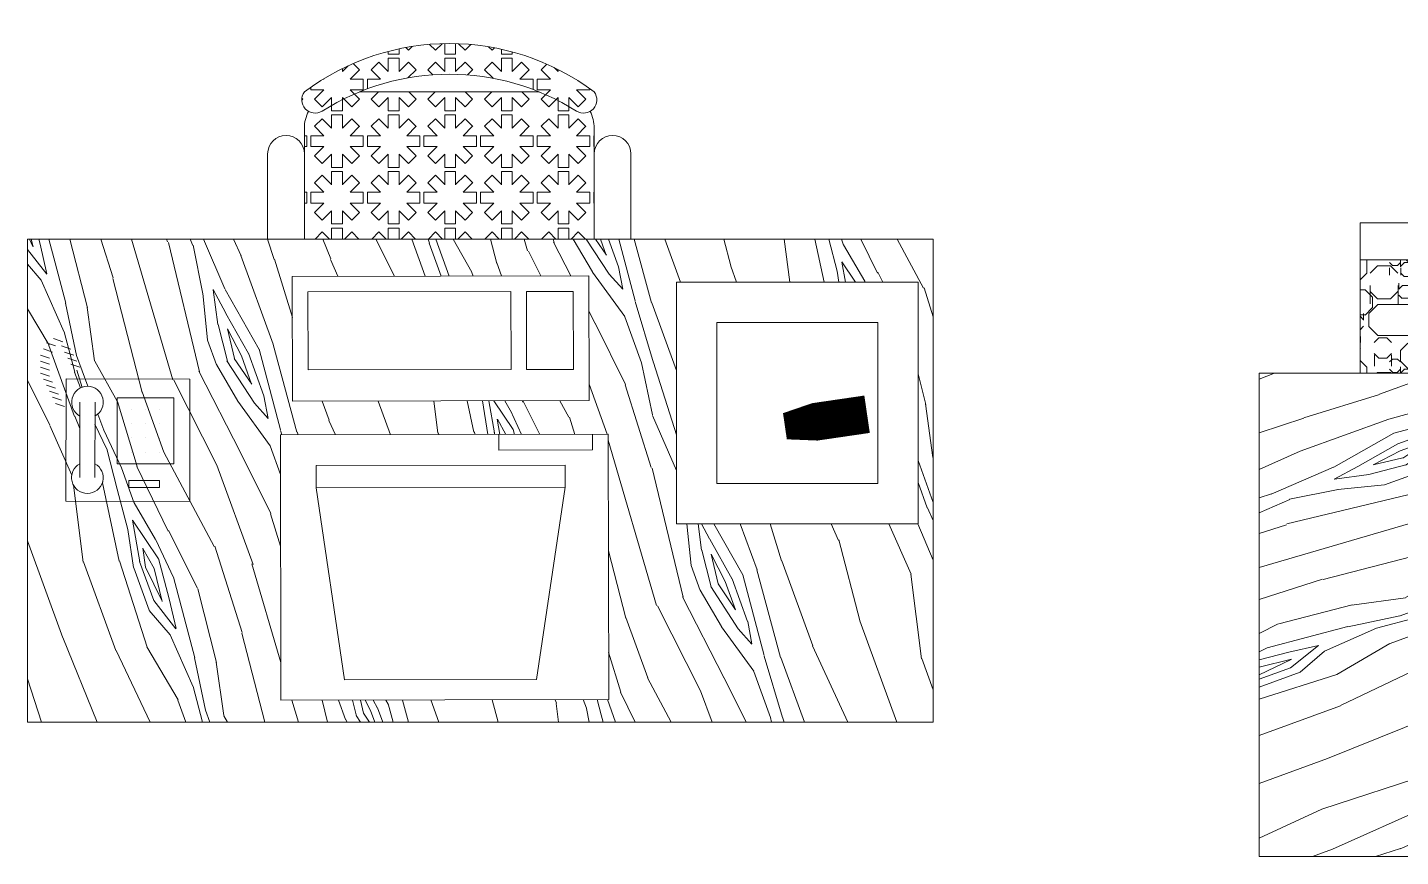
# Model space of a CAD drawing. Header units: millimetres. Extents: x -37049 to 129367, y 25385 to 90033.
# Drawn here: x 28456 to 30275, y 34506 to 35604 of the extents above; entities that cross this region are included whole.
import ezdxf

# ---------------------------------------------------------------- set-up
doc = ezdxf.new("R2010")
doc.units = ezdxf.units.MM
doc.header["$MEASUREMENT"] = 0
doc.layers.add('NTHAY1', color=61, linetype='Continuous', lineweight=25)
doc.layers.add('NVDUNG', color=143, linetype='Continuous', lineweight=13)

# ---------------------------------------------------------------- blocks, each defined once
blk = doc.blocks.new('RECTANG')
for p, q in [((1.00000000000004, 1.00000000000004), (0, 1.00000000000004)), ((0, 1.00000000000004), (0, 0)), ((1.00000000000004, 0), (1.00000000000004, 1.00000000000004)), ((0, 0), (1.00000000000004, 0))]:
    blk.add_line(p, q)
blk = doc.blocks.new('IBMAT', base_point=(61, 306))
for p, q in [((75, 307), (75, 306)), ((81, 307), (75, 307)), ((81, 306), (81, 307))]:
    blk.add_line(p, q)
at = {"xscale": 21, "yscale": 17, "zscale": 21}
blk.add_blockref('RECTANG', (61, 306), dxfattribs=at)
blk = doc.blocks.new('A$C36554745')
at = {"layer": 'NVDUNG'}
for p, q in [((106.3214774809021, 669.0909206901342), (59.06031978208921, 350.9085232680736)), ((424.191929208042, 668.452046260747), (106.3214774809021, 669.0909206901342)), ((471.5594866318279, 350.0794585708281), (424.191929208042, 668.452046260747)), ((59.06031978208921, 350.9085232680736), (58.98686771777284, 314.3626235244956)), ((471.5594866318279, 350.0794585708281), (59.06031978208921, 350.9085232680736)), ((471.4860345675115, 313.5335588272501), (471.5594866318279, 350.0794585708281)), ((58.98686771777284, 314.3626235244956), (471.4860345675115, 313.5335588272501))]:
    blk.add_line(p, q, dxfattribs=at)
at = {"layer": 'NVDUNG', "rotation": 359.8848437816325}
for name, p, xscale, yscale, zscale in [('IBMAT', (-3.887837374350056e-05, 263.5270494658034), 25.84615384615385, 25.84615384615385, 25.84615384615385), ('RECTANG', (19.66464140475, 0.9869960660216748), 491.0769230769231, 206.7692307692308, 491.0769230769231), ('RECTANG', (45.56269003892521, 26.78115071817592), 336, 129.2307692307692, 336), ('RECTANG', (407.408113043406, 26.0538928468377), 77.53846153846155, 129.2307692307692, 77.53846153846155)]:
    blk.add_blockref(name, p, dxfattribs=dict(at, xscale=xscale, yscale=yscale, zscale=zscale))
blk = doc.blocks.new('A$C46606DBC')
at = {"layer": 'NVDUNG'}
for p, q in [((-3.529724926920608e-05, 399.9999716743696), (-3.529724926920608e-05, -2.832563041010872e-05)), ((399.9999647027507, 399.9999716743696), (-3.529724926920608e-05, 399.9999716743696)), ((399.9999647027507, -2.832563041010872e-05), (399.9999647027507, 399.9999716743696)), ((66.66663136935676, 333.3333050077636), (66.66663136935676, 66.66663834097562)), ((333.3332980361447, 333.3333050077636), (66.66663136935676, 333.3333050077636)), ((333.3332980361447, 66.66663834097562), (333.3332980361447, 333.3333050077636)), ((66.66663136935676, 66.66663834097562), (333.3332980361447, 66.66663834097562)), ((-3.529724926920608e-05, -2.832563041010872e-05), (399.9999647027507, -2.832563041010872e-05))]:
    blk.add_line(p, q, dxfattribs=at)
blk.add_lwpolyline([(229.0447957320212, 231.4039963700925, 62.5, 43.75, 0), (179.5704134630359, 238.6348676247871, 43.75, 43.75, 0)], format="xyseb", dxfattribs=at)
at = {"layer": 'NVDUNG', "const_width": 62.5}
blk.add_lwpolyline([(315.6249647027507, 218.7499716743696), (229.0447957320212, 231.4039963700925)], dxfattribs=at)
at = {"layer": 'NVDUNG'}
blk.add_circle((198.1233068138536, 235.9232909042839), 12.5, dxfattribs=at)
blk = doc.blocks.new('A$C34D50D2B')
at = {"layer": 'NVDUNG'}
for p, q in [((65.14609739781736, 230.0856959089724), (65.31570186791942, 105.0858109716937)), ((90.14607438523672, 230.1196168029928), (90.31567885533877, 105.1197318657141)), ((150.5691554418518, 187.8983026356291), (150.5691554418518, 187.8983026356291)), ((174.0066338677279, 187.9301034738528), (174.0066338677279, 187.9301034738528)), ((197.4441122934222, 187.9619043118946), (197.4441122934222, 187.9619043118946)), ((150.6009562800755, 164.4608242099348), (150.6009562800755, 164.4608242099348)), ((174.0384347057698, 164.4926250481585), (174.0384347057698, 164.4926250481585)), ((197.475913131464, 164.5244258862003), (197.475913131464, 164.5244258862003)), ((150.6327571181173, 141.0233457842405), (150.6327571181173, 141.0233457842405)), ((174.0702355439935, 141.0551466222823), (174.0702355439935, 141.0551466222823)), ((197.5077139696878, 141.0869474605061), (197.5077139696878, 141.0869474605061)), ((150.664557956341, 117.5858673585462), (150.664557956341, 117.5858673585462)), ((174.1020363820353, 117.6176681965881), (174.1020363820353, 117.6176681965881)), ((197.5395148077296, 117.6494690348118), (197.5395148077296, 117.6494690348118)), ((29.95242433928797, 92.13122711794131), (14.95922232564044, 87.11087918404519)), ((34.93885137916368, 102.1380020917131), (19.94564936551615, 97.11765415781701)), ((39.92527841903939, 112.144777065485), (24.93207640539185, 107.1244291315888)), ((19.97957025953656, 72.11767717039766), (4.986368245889025, 67.09732923650154)), ((24.96599729941227, 82.12445214416948), (9.972795285764732, 77.10410421027336)), ((68.98900032950041, 80.6311466142215), (60.00667015462386, 52.17196901089483)), ((14.99314321966085, 62.11090219662583), (-5.879398668184876e-05, 57.09055426272971)), ((15.0067115773054, 52.11091140158533), (0.0135095636578626, 47.09056346768921)), ((65.01344973105734, 47.1787577922878), (50.0202477174098, 42.15840985839168)), ((15.02027993494994, 42.11092060672672), (0.02707792130240705, 37.0905726728306)), ((15.03384829259448, 32.11092981168622), (0.04064627876505256, 27.0905818777901)), ((55.04059565130592, 27.16520784456225), (40.04739363747649, 22.14485991066613)), ((60.02702269118163, 37.17198281851597), (45.0338206775341, 32.15163488461985)), ((20.04741204757738, 22.11772319555894), (5.054210033929849, 17.09737526166282)), ((25.06097580274218, 12.12451657943166), (10.06777378909464, 7.104168645535538)), ((36.83668412443512, 5.02036299444444), (21.84348211078759, 1.506054832134396e-05)), ((50.05416861143021, 17.15843287079042), (35.06096659760078, 12.1380849368943))]:
    blk.add_line(p, q, dxfattribs=at)
for centre, start, end in [((77.64608589161799, 230.1026563562555), 298.5692054789641, 241.5862764938722), ((77.81569036172004, 105.1027714189768), 118.5692054789641, 61.58627649387223)]:
    blk.add_arc(centre, 26.20392161133042, start, end, dxfattribs=at)
at = {"layer": 'NVDUNG', "rotation": 0.07774098642368443}
for p, xscale, yscale, zscale in [((42.41826079517341, 66.56791112732026), 205.1320586208112, 202.6018292380256, 205.1320586208112), ((146.5993073617283, 234.7679593475259), 50.78125, 11.71875, 50.78125), ((127.2535802293787, 98.02283449903189), 93.75, 109.375, 93.75)]:
    blk.add_blockref('RECTANG', p, dxfattribs=dict(at, xscale=xscale, yscale=yscale, zscale=zscale))
blk = doc.blocks.new('A$C030E582D')
at = {"layer": 'NVDUNG', "lineweight": 0, "ltscale": 200}
h = blk.add_hatch(dxfattribs=at)
h.set_pattern_fill('WOOD8', color=47, scale=500, angle=20, style=0, pattern_type=2)
h.set_pattern_definition([(189.6952, (29888.94688027659, 35013.56535113486), (-2990.087509136444, -556.2166916092281), [55.9015, -5534.268]), (200, (29833.84358470011, 35004.15116945982), (-298.8362387301198, -640.8563820557886), [54.99999999999999, -444.9999999999999]), (218.4349, (29782.16049055688, 34985.34006157689), (-768.6830263799727, -811.8657777984772), [47.434, -1533.7045]), (12.875, (29745.0046247714, 34955.85376581545), (-3459.934129068983, -727.2250634500367), [40.3115, -3990.817500000001]), (14.80560000000001, (29784.30243031947, 34964.83610844455), (-4869.472673786007, -1240.256764477158), [55.227, -5467.453500000001]), (34.03620000000002, (29837.69562517932, 34978.94875322354), (1238.529448258086, 982.8757060095504), [61.84650000000001, -1999.706]), (209.4623, (29851.35917544516, 34999.88454540183), (-2178.222162034947, -1324.895926727946), [30.414, -3010.9675]), (193.6598, (29824.8784975382, 34984.92547799814), (3929.78054414131, 898.2334188810154), [45.27699999999999, -4482.415499999999]), (25.71060000000002, (29780.88222888621, 34974.23303465241), (4057.60622618423, 2008.937474461555), [50.2495, -4974.6885]), (8.690100000000022, (29826.15675920888, 34996.03250492262), (-2050.395261743375, -214.1952174175853), [25.49499999999999, -2524.014499999998]), (194.8056, (29929.52294749532, 35033.65472068844), (4869.472673786006, 1240.25676447716), [55.227, -5467.453500000001]), (188.6901, (29876.12975263548, 35019.54207590947), (2050.395261743375, 214.195217417584), [50.98999999999997, -2498.519499999998]), (200, (29825.72492016292, 35011.83799495104), (-298.8362387301198, -640.8563820557886), [59.99999999999999, -439.9999999999999]), (220.556, (29769.34336291577, 34991.3167863515), (-2007.212959942785, -1794.741413468866), [42.72, -4229.281999999999]), (203.8141, (29736.88596023421, 34963.54059130668), (-6406.83691715832, -2863.99007837977), [75.16649999999994, -7441.481499999996]), (194.8056, (29668.1191143919, 34933.19061745334), (4869.472673786006, 1240.25676447716), [55.227, -5467.453500000001]), (200, (29614.72591953204, 34919.07797267435), (-298.8362387301198, -640.8563820557886), [54.99999999999999, -444.9999999999999]), (205.1944, (30032.88913578178, 35071.27693645428), (-4527.454163709317, -2179.944897948378), [55.22699999999998, -5467.453499999998]), (194.8056, (29982.91614235518, 35047.76736546743), (4869.472673786006, 1240.25676447716), [55.227, -5467.453500000001]), (200, (30036.30933721503, 35061.88001024642), (-298.8362387301198, -640.8563820557886), [30, -469.9999999999999]), (205.1944, (30008.11855859146, 35051.61940594664), (-4527.454163709317, -2179.944897948378), [55.22699999999998, -5467.453499999998]), (200, (29958.14556516486, 35028.1098349598), (-298.8362387301198, -640.8563820557886), [49.99999999999999, -449.9999999999999]), (210.3048, (29911.16093412556, 35011.00882779351), (2648.06911848069, 1495.904496974123), [55.90149999999996, -5534.267999999995]), (205.1944, (29862.8980414156, 34982.80079370274), (-4527.454163709317, -2179.944897948378), [55.22699999999998, -5467.453499999998]), (194.8056, (29812.925047989, 34959.29122271591), (4869.472673786006, 1240.25676447716), [55.227, -5467.453500000001]), (194.8056, (29759.53185312915, 34945.17857793692), (4869.472673786006, 1240.25676447716), [55.227, -5467.453500000001]), (191.8698999999999, (29706.13865826929, 34931.06593315794), (2990.087718829613, 556.2143840243393), [70.71049999999998, -3464.823]), (200, (29636.93997338102, 34916.521449333), (-298.8362387301198, -640.8563820557886), [74.99999999999999, -424.9999999999999]), (187.4712, (29553.12778279904, 35205.26963843529), (-2520.241706287316, -385.204289222293), [46.09749999999999, -4563.674499999999]), (194.2894, (29507.42141343042, 35199.2756581935), (4399.626819152253, 1069.243618293433), [50.2495, -4974.6885]), (208.1301, (29553.12778279904, 35205.26963843529), (-2648.067795828003, -1495.90639947487), [35.3555, -3500.1785]), (209.4623, (29521.94864178816, 35188.60047031495), (-2178.222162034947, -1324.895926727946), [60.8275, -2980.5535]), (200, (29938.83359636721, 35329.6924071704), (-298.8362387301198, -640.8563820557886), [59.99999999999999, -439.9999999999999]), (190.5377, (29882.45203912006, 35309.17119857085), (2520.241668930366, 385.2050545197767), [30.414, -3010.9675]), (41.80140000000005, (29852.55115977985, 35303.60905737501), (-1238.529003094422, -982.8765300181087), [26.92599999999998, -2665.656499999998]), (32.99460000000002, (29872.62327386625, 35321.55648716602), (-3886.597425193641, -2478.782258878421), [66.70849999999999, -6604.123499999999]), (192.875, (29501.44468865581, 35186.45853055238), (3459.934129068983, 727.2250634500365), [40.3115, -3990.8175]), (207.125, (29501.44468865581, 35186.45853055238), (-3117.914573370187, -1666.916069744383), [40.3115, -3990.817500000001]), (200, (29935.41339493396, 35339.08933337826), (-298.8362387301198, -640.8563820557886), [39.99999999999999, -459.9999999999999]), (34.03620000000002, (29897.82569010252, 35325.40852764522), (1238.529448258086, 982.8757060095504), [41.23099999999999, -2020.322]), (196.6335000000001, (29837.17750879739, 35287.37172830064), (7688.552594223632, 2266.309569170561), [85.147, -8429.546499999999]), (197.7093999999999, (29755.59353531396, 35262.99847922189), (11447.32085552822, 3634.397426983584), [125.1, -12384.896]), (203.1798, (29636.4218569991, 35224.9444244101), (-7816.37897306131, -3377.013405897882), [90.139, -8923.7395]), (209.4623, (29553.55962184499, 35189.46414840687), (-2178.222162034947, -1324.895926727946), [91.2415, -2950.14]), (210.3048, (29923.44268991756, 35371.97857510576), (2648.06911848069, 1495.904496974123), [55.90149999999996, -5534.267999999995]), (215.9454, (29875.17979720759, 35343.77054101499), (1708.375248347462, 1153.886566689398), [72.801, -3567.254]), (200, (29816.24171661909, 35301.03527856647), (-298.8362387301198, -640.8563820557886), [64.99999999999999, -434.9999999999999]), (191.8698999999999, (29755.16169626801, 35278.80396925031), (2990.087718829613, 556.2143840243393), [70.71049999999998, -3464.823]), (203.5763, (29685.96301137974, 35264.25948542537), (-6876.686479097703, -3034.993135805762), [80.15599999999999, -7935.453500000001]), (191.2537999999999, (29612.49770243349, 35232.19941085539), (-3459.934650342102, -727.222105785143), [65.76449999999998, -6510.708499999999]), (185.9638, (29547.99748064915, 35219.36502774707), (1580.548927162169, 43.18491070694495), [61.84650000000001, -1999.706]), (200, (29486.48562125211, 35212.93920845933), (-298.8362387301198, -640.8563820557886), [34.99999999999999, -464.9999999999999]), (14.80560000000001, (29837.17750879739, 35287.37172830064), (-4869.472673786007, -1240.256764477158), [110.4535, -5412.227]), (195.2364, (29950.80430138361, 35296.80316544289), (5339.318482609892, 1411.268618076269), [120.416, -5900.3815]), (200, (29834.62098545605, 35265.15767445166), (-298.8362387301198, -640.8563820557886), [115, -384.9999999999999]), (204.0856, (29726.55633406567, 35225.82535796921), (-5936.99269486603, -2692.975450293716), [140.3565, -6877.477499999999]), (200, (29598.4195685889, 35168.54561169576), (-298.8362387301198, -640.8563820557886), [125, -374.9999999999999]), (207.125, (29914.89218633442, 35395.47089062541), (-3117.914573370187, -1666.916069744383), [120.934, -3910.195]), (206.3402, (29807.25937399, 35340.33308411454), (-3587.75986077962, -1837.927523403697), [90.554, -4437.138500000001]), (197.5104, (29726.10723955252, 35300.15434500737), (10507.63171099041, 3292.366783282695), [115.1085, -11395.756]), (193.4802, (29616.33248744551, 35265.52049162885), (12729.03410575994, 3036.723119354594), [176.139, -17437.776]), (203.0128, (30026.04873291526, 35090.07078886998), (-8286.222818930652, -3548.029530986634), [95.13149999999996, -9418.017499999994]), (191.8698999999999, (29938.48803465723, 35052.88041215012), (2990.087718829613, 556.2143840243393), [106.066, -3429.467999999999]), (197.6141, (29834.69000732483, 35031.06368641272), (10977.47251043356, 3463.393522628649), [120.104, -11890.308]), (210.6197, (29720.21679211389, 34994.71973231756), (4826.287139117908, 2820.806934074069), [81.394, -8058.016000000001]), (200, (29650.1716846009, 34953.26273153973), (-298.8362387301198, -640.8563820557886), [99.99999999999999, -399.9999999999999]), (196.8201999999999, (30046.5699415148, 35033.68923162283), (8158.396052682138, 2437.329202571841), [90.13899999999998, -8923.739499999998]), (206.009, (29960.28750492744, 35007.60588182745), (4527.453031948308, 2179.946663745084), [95.52499999999999, -9456.961499999998]), (206.7098, (29874.43690738604, 34965.71704200366), (4057.60823703242, 2008.93425110907), [85.586, -8473.035000000002]), (194.2894, (29797.9832360525, 34927.24840361312), (4399.626819152253, 1069.243618293433), [100.499, -4924.438999999999]), (187.9052, (29700.59377254065, 34902.4433154884), (4570.63743132995, 599.3946213370645), [71.589, -7087.3215]), (209.4623, (29629.68498693575, 34892.5972947674), (-2178.222162034947, -1324.895926727946), [60.8275, -2980.5535]), (203.8141, (30014.07802789887, 35122.96003059749), (-6406.83691715832, -2863.99007837977), [75.16649999999994, -7441.481499999996]), (187.1956999999999, (29945.31118205655, 35092.61005674415), (6621.032501829701, 813.5881611624752), [112.805, -11167.709]), (200, (29833.39449018696, 35078.48015649796), (-298.8362387301198, -640.8563820557886), [125, -374.9999999999999]), (205.4403, (29715.93291258872, 35035.72763858226), (4997.300622934017, 2350.954037577038), [105.4749999999999, -10442.03649999999]), (206.7098, (29620.68538883945, 34990.4185973252), (4057.60823703242, 2008.93425110907), [85.586, -8473.035000000002]), (200, (30058.5406465312, 35000.79998989533), (-298.8362387301198, -640.8563820557886), [84.99999999999999, -414.9999999999999]), (208.1301, (29978.6667737644, 34971.72827771264), (-2648.067795828003, -1495.90639947487), [141.4215, -3394.1125]), (197.6141, (29853.95020972088, 34905.05160523133), (10977.47251043356, 3463.393522628649), [120.104, -11890.308]), (194.4725000000001, (29739.47699450995, 34868.70765113618), (-10208.79096920678, -2651.526047478762), [155.724, -15416.6875]), (206.8428, (29902.92148131802, 35428.36013235291), (7645.365467501304, 3846.86748833997), [125.897, -12463.7815]), (200, (29790.59020586967, 35371.51222512542), (-298.8362387301198, -640.8563820557886), [140, -359.9999999999999]), (196.3478, (29659.03323895964, 35323.62940505982), (14907.25403612428, 4361.625729629895), [235.478, -23312.3455]), (200, (29962.77500640001, 35263.91392371539), (-298.8362387301198, -640.8563820557886), [120, -379.9999999999999]), (204.7636, (29850.01189190571, 35222.8715065163), (-4997.301235284633, -2350.953282166447), [120.416, -5900.3815]), (198.1524, (29740.66897884465, 35172.43216310936), (14266.39863364921, 4660.458578330934), [155.0805, -15352.982]), (197.2737, (29593.30652190621, 35124.11750399781), (9567.935737105356, 2950.357044363353), [105.119, -10406.779]), (194.8056, (29990.13661786607, 35188.73851405251), (4869.472673786006, 1240.25676447716), [110.4535, -5412.227]), (200, (29883.35022814636, 35160.51322449454), (-298.8362387301198, -640.8563820557886), [160, -339.9999999999999]), (201.9092, (29732.99940882061, 35105.79000156243), (-13454.52832925518, -5429.149612586523), [150.0835, -14858.2475]), (203.5763, (29593.75561641936, 35049.78851695966), (-6876.686479097703, -3034.993135805762), [80.15599999999999, -7935.453500000001])])
h.paths.add_polyline_path([(6.83006837789435e-05, -2.705702354433015e-05), (640.0000683006838, -2.705702354433015e-05), (640.0000683006838, 1199.999972942976), (6.83006837789435e-05, 1199.999972942976)])
h.paths.add_polyline_path([(262.9381219322677, 340.1927405804527), (582.9381219334355, 340.1927405804527), (582.9381219334318, 20.19274057928851), (262.9381219322713, 20.19274057928851)], flags=16)
h.paths.add_polyline_path([(29.88925732732605, 429.9466489776969), (29.01654788153246, 864.1611565845888), (380.5235302299661, 864.8676356597571), (381.3962396757634, 430.6531280528652)], flags=16)
h.paths.add_polyline_path([(425.9301166941223, 455.9426857142826), (425.1405224336522, 848.8034306919508), (590.5555729505613, 849.135891433194), (591.345167211035, 456.2751464555404)], flags=16)
edge = h.paths.add_edge_path(flags=16)
edge.add_ellipse((323.9790312769001, 1120.646606766415), major_axis=(-14.82317653209883, -14.82317653209883), ratio=0.9999999999999983, start_angle=-196.586276493877, end_angle=106.4307945210376, ccw=False)
edge.add_line((342.416836391214, 1130.621598875179), (405.5682708280037, 1130.535912671723))
edge.add_ellipse((423.9789392270868, 1120.510923190333), major_axis=(14.82317653209079, -14.82317653209078), ratio=0.9999999999999974, start_angle=64.81717739191112, end_angle=196.4307945210329, ccw=False)
edge.add_ellipse((423.9789392270868, 1120.510923190333), major_axis=(14.82317653209079, -14.82317653209078), ratio=0.9999999999999974, start_angle=-106.58627649387222, end_angle=64.81717739191112, ccw=False)
edge.add_line((405.5411341126892, 1110.535931081708), (342.3896996760886, 1110.621617285178))
at = {"layer": 'NVDUNG', "lineweight": 0}
h = blk.add_hatch(dxfattribs=at)
h.set_pattern_fill('MARKER', color=59, scale=75, style=0, pattern_type=2)
h.set_pattern_definition([(225, (-30028.88751569744, -34208.13366146696), (-8.326672684688674e-15, -75.00002320867142), [17.53995, -88.5261]), (270, (-30028.88751569744, -34208.13366146696), (75, -1.377682148050174e-14), [17.53995, -57.46005]), (270, (-30014.57766569744, -34208.13366146696), (75, -1.377682148050174e-14), [17.53995, -57.46005]), (315, (-30014.57766569744, -34208.13366146696), (75.00002320867141, -1.665334536937735e-14), [17.53995, -88.5261]), (315, (-30004.45911569744, -34198.01511146696), (75.00002320867141, -1.665334536937735e-14), [17.53995, -88.5261]), (0, (-30004.45911569744, -34198.01511146696), (0, 75), [17.53995, -57.46005]), (0, (-30004.45911569744, -34183.70526146696), (0, 75), [17.53995, -57.46005]), (45, (-30004.45911569744, -34183.70526146696), (0, 75.00002320867141), [17.53995, -88.5261]), (45, (-30014.57766569744, -34173.58671146696), (0, 75.00002320867141), [17.53995, -88.5261]), (90, (-30014.57766569744, -34173.58671146696), (-75, 4.592273826833915e-15), [17.53995, -57.46005]), (90, (-30028.88751569744, -34173.58671146696), (-75, 4.592273826833915e-15), [17.53995, -57.46005]), (135, (-30028.88751569744, -34173.58671146696), (-75.00002320867141, 0), [17.53995, -88.5261]), (135, (-30039.00606569745, -34183.70526146696), (-75.00002320867141, 0), [17.53995, -88.5261]), (180, (-30039.00606569745, -34183.70526146696), (-9.18454765366783e-15, -75), [17.53995, -57.46005]), (270, (-30056.54601569744, -34183.70526146696), (75, -1.377682148050174e-14), [14.309775, -60.690225]), (225, (-30041.29011569744, -34161.18411146696), (-8.326672684688674e-15, -75.00002320867142), [14.309775, -91.7562]), (180, (-30014.57766569744, -34156.04676146696), (-9.18454765366783e-15, -75), [14.309775, -60.690225]), (135, (-29992.05651569744, -34171.30266146697), (-75.00002320867141, 0), [14.309775, -91.7562]), (90, (-29986.91916569744, -34198.01511146696), (-75, 4.592273826833915e-15), [14.309775, -60.690225]), (45, (-30002.17506569744, -34220.53626146696), (0, 75.00002320867141), [14.309775, -91.7562]), (0, (-30028.88751569744, -34225.67361146696), (0, 75), [14.309775, -60.690225]), (315, (-30051.40866569744, -34210.41771146696), (75.00002320867141, -1.665334536937735e-14), [14.309775, -91.7562]), (225, (-30039.00606569745, -34198.01511146696), (-8.326672684688674e-15, -75.00002320867142), [17.53995, -88.5261]), (180, (-30039.00606569745, -34198.01511146696), (-9.18454765366783e-15, -75), [17.53995, -57.46005])])
edge = h.paths.add_edge_path()
edge.add_line((640.0000683006839, 449.1397095233333), (786.9710335438075, 449.1397095233405))
edge.add_ellipse((786.9710335463278, 497.1397095235661), major_axis=(-33.94112549701146, 33.94112549701144), ratio=0.9999999999997059, start_angle=134.9999999999915, end_angle=162.5844408366234)
edge.add_ellipse((824.4858616425518, 463.2117387361213), major_axis=(-12.40888463992717, -12.40888463992717), ratio=0.9999999999998255, start_angle=-15.59602646227246, end_angle=81.69006457138173)
edge.add_ellipse((578.971033546517, 641.1397095242573), major_axis=(3.944304526123892e-30, 320.000000001528), ratio=0.9999999999943157, start_angle=233.130102354156, end_angle=306.869897645844)
edge.add_ellipse((824.4858616425518, 819.0676803123788), major_axis=(-12.40888463992717, 12.40888463992717), ratio=0.9999999999998253, start_angle=278.3099354286182, end_angle=375.5960264622524)
edge.add_ellipse((786.9710335463278, 785.1397095249413), major_axis=(-33.94112549701143, -33.94112549701143), ratio=0.9999999999997069, start_angle=197.4155591633766, end_angle=225.0000000000084)
edge.add_line((786.971033543691, 833.1397095251741), (640.0000683006839, 833.1397095251668))
edge.add_line((640.0000683006839, 833.1397095251668), (640.0000683006839, 449.1397095233333))
edge = h.paths.add_edge_path(flags=16)
edge.add_ellipse((544.1485011707373, 641.1397095242573), major_axis=(-0.1894756498346254, 314.2430080752411), ratio=0.9999999999943664, start_angle=247.7047883656607, end_angle=292.22611763089935, ccw=False)
edge.add_line((834.9710335462842, 522.0978736558562), (834.971033546284, 760.1815453926547))
at = {"layer": 'NVDUNG'}
for p, q in [((640.0000683006838, 881.8114809977269), (752.9710335463569, 881.8114809977269)), ((786.9710335463278, 833.1397095251741), (640.0000683006838, 833.1397095251668)), ((834.9710335462842, 760.1815453927411), (834.9710335462842, 522.0978736557736)), ((786.9710335463278, 449.1397095233406), (640.0000683006838, 449.1397095233333)), ((640.0000683006838, 400.4679380507878), (752.9710335463569, 400.4679380507878))]:
    blk.add_line(p, q, dxfattribs=at)
blk.add_lwpolyline([(640.0000683006838, 1199.999972942976), (6.83006837789435e-05, 1199.999972942976), (6.83006837789435e-05, -2.705702354433015e-05), (640.0000683006838, -2.705702354433015e-05)], close=True, dxfattribs=at)
at = {"layer": 'NVDUNG', "extrusion": (0, 0, -1)}
for centre, major_axis, ratio, start_param, end_param in [((752.9710335463569, 857.4755952614505), (-17.20806983025404, 17.20806983025404), 0.9999999999998952, 0.7853981633975007, 3.926990816987294), ((824.4858616425518, 819.0676803123788), (-12.40888463992717, 12.40888463992717), 0.9999999999998253, -1.344381962506766, 1.425760592937382), ((786.9710335463278, 785.1397095249413), (-33.94112549701143, -33.94112549701143), 0.9999999999997066, 2.356194490192198, 2.837633805113003), ((578.971033546517, 641.1397095242573), (3.944304526123892e-30, 320.000000001528), 0.9999999999943157, 0.9272952180016123, 2.214297435588181), ((544.1485011707373, 641.1397095242573), (-0.1894756498346254, 314.2430080752411), 0.9999999999943664, 1.005489409445186, 2.137309161998018), ((824.4858616425518, 463.2117387361213), (-12.40888463992717, -12.40888463992717), 0.9999999999998255, 4.857424714242205, 7.627567269686352), ((752.9710335463569, 424.8038237870642), (-17.20806983025404, 17.20806983025404), 0.9999999999998952, 0.7853981633975007, 3.926990816987294), ((786.9710335463278, 497.1397095235661), (-33.94112549701146, 33.94112549701144), 0.9999999999997057, 3.445551502066583, 3.926990816987389)]:
    blk.add_ellipse(centre, major_axis=major_axis, ratio=ratio, start_param=start_param, end_param=end_param, dxfattribs=at)
at = {"layer": 'NVDUNG', "xscale": -0.7999999999956344, "yscale": 0.8000000000029104, "zscale": 0.8, "rotation": 90}
for name, p in [('A$C34D50D2B', (508.0611563625753, 1182.763475479936)), ('A$C36554745', (591.3451698033787, 864.867604557061)), ('A$C46606DBC', (582.9380992729311, 340.1927123426503))]:
    blk.add_blockref(name, p, dxfattribs=at)
blk = doc.blocks.new('A$C46AD3C15')
at = {"layer": 'NVDUNG', "lineweight": 0}
h = blk.add_hatch(dxfattribs=at)
h.set_pattern_fill('RUBBLE1', color=59, scale=100, angle=45, style=0, pattern_type=2)
h.set_pattern_definition([(90, (-35672.27756463095, -34866.5980249756), (-70.71069999999999, 70.7107), [17.0013, -124.42]), (45, (-35684.29929914993, -34878.61975949459), (-70.71067811865474, 70.71067811865476), [17.0013, -82.9987]), (0, (-35728.29208896281, -34878.61975949459), (70.71070000000002, 70.71069999999997), [43.99270000000001, -97.4286]), (315, (-35740.3138234818, -34866.5980249756), (70.71067811865477, 70.71067811865473), [17.0013, -82.9987]), (270, (-35740.31375277112, -34849.59670308215), (70.71069999999999, -70.71070000000003), [17.0013, -124.42]), (225, (-35728.29201825213, -34837.57496856316), (70.71067811865473, -70.71067811865477), [17.0013, -82.9987]), (180, (-35684.29936986062, -34837.57496856316), (-70.7107, -70.71069999999999), [43.99270000000001, -97.4286]), (135, (-35672.27763534163, -34849.59670308215), (-70.71067811865476, -70.71067811865474), [17.0013, -82.9987]), (225, (-35779.86485133797, -34839.00700121642), (70.71067811865473, -70.71067811865477), [5.510599999999999, -94.4894]), (269.99643, (-35783.76143396639, -34842.90358384483), (70.70189372831724, -70.71950544884865), [9.7163, -131.6963]), (315, (-35783.76207036249, -34852.61986741443), (70.71067811865477, 70.71067811865473), [5.510599999999999, -94.4894]), (0.001739000000000601, (-35779.8654170234, -34856.51652075352), (70.71065387425278, 70.71064619111907), [6.982599999999999, -134.4345]), (45, (-35772.88280826986, -34856.51630862148), (-70.71067811865474, 70.71067811865476), [5.510599999999999, -94.4894]), (89.99643000000002, (-35768.98615493078, -34852.6196552824), (-70.70189372831727, 70.71950544884862), [9.7163, -131.6963]), (135, (-35768.98565995603, -34842.90337171279), (-70.71067811865476, -70.71067811865474), [5.510599999999999, -94.4894]), (180.001739, (-35772.88224258443, -34839.00678908439), (-70.71065387425276, -70.71064619111907), [6.982599999999999, -134.4345]), (135, (-35680.65020389495, -34817.18222112577), (-70.71067811865476, -70.71067811865474), [6.1995, -93.8005]), (179.99643, (-35685.03391238491, -34812.79851263581), (-70.71070599717835, -70.71069427661283), [10.9308, -130.4994]), (225, (-35695.9646518512, -34812.79780552903), (70.71067811865473, -70.71067811865477), [6.1995, -93.8005]), (270.001739, (-35700.34836034117, -34817.18151401899), (70.71494606060666, -70.70635374374422), [7.855399999999999, -133.5702]), (315, (-35700.34814820914, -34825.03697538323), (70.71067811865477, 70.71067811865473), [6.1995, -93.8005]), (359.99643, (-35695.96443971917, -34829.42068387319), (70.71070599717838, 70.7106942766128), [10.9308, -130.4994]), (45, (-35685.03362954219, -34829.4213202693), (-70.71067811865474, 70.71067811865476), [6.1995, -93.8005]), (90.001739, (-35680.64992105223, -34825.03761177933), (-70.71494606060664, 70.70635374374424), [7.855399999999999, -133.5702]), (225, (-35727.11079637416, -34881.67021814863), (70.71067811865473, -70.71067811865477), [8.4726, -91.5274]), (269.99643, (-35733.10182928844, -34887.66125106291), (70.70189372831724, -70.71950544884865), [14.9388, -126.4738]), (315, (-35733.10274852726, -34902.60008389701), (70.71067811865477, 70.71067811865473), [8.4726, -91.5274]), (0.001739000000000601, (-35727.11171561298, -34908.59111681129), (70.71065387425278, 70.71064619111907), [10.7358, -130.6813]), (45, (-35716.37592548626, -34908.5907632579), (-70.71067811865474, 70.71067811865476), [8.4726, -91.5274]), (89.99643000000002, (-35710.38489257198, -34902.59973034362), (-70.70189372831727, 70.71950544884862), [14.9388, -126.4738]), (135, (-35710.38390262248, -34887.6609682202), (-70.71067811865476, -70.71067811865474), [8.4726, -91.5274]), (180.001739, (-35716.37500624744, -34881.66986459524), (-70.71065387425276, -70.71064619111907), [10.7358, -130.6813]), (90.001739, (-35747.20959952261, -34866.40830822622), (-70.71494606060664, 70.70635374374424), [8.728299999999999, -132.6974]), (45, (-35752.08036316346, -34871.27907186706), (-70.71067811865474, 70.71067811865476), [6.8883, -93.1117]), (359.99643, (-35764.22577065847, -34871.27836476028), (70.71070599717838, 70.7106942766128), [12.1453, -129.2848]), (315, (-35769.09653429932, -34866.40760111943), (70.71067811865477, 70.71067811865473), [6.8883, -93.1117]), (270.001739, (-35769.09674643135, -34857.6792871445), (70.71494606060666, -70.70635374374422), [8.728299999999999, -132.6974]), (225, (-35764.22598279051, -34852.80852350365), (70.71067811865473, -70.71067811865477), [6.8883, -93.1117]), (179.99643, (-35752.08064600617, -34852.80930132111), (-70.71070599717835, -70.71069427661283), [12.1453, -129.2848]), (135, (-35747.20988236532, -34857.68006496196), (-70.71067811865476, -70.71067811865474), [6.8883, -93.1117]), (225, (-35728.8903012997, -34786.08239209699), (70.71067811865473, -70.71067811865477), [13.7766, -86.22340000000001]), (269.99643, (-35738.63182858139, -34795.82391937868), (70.70189372831724, -70.71950544884865), [24.2907, -117.1219]), (315, (-35738.63338421631, -34820.11459294736), (70.71067811865477, 70.71067811865473), [13.7766, -86.22340000000001]), (0.001739000000000601, (-35728.89185693461, -34829.85612022905), (70.71065387425278, 70.71064619111907), [17.45649999999999, -123.9605]), (45, (-35711.43529969543, -34829.85562525431), (-70.71067811865474, 70.71067811865476), [13.7766, -86.22340000000001]), (89.99643000000002, (-35701.69377241373, -34820.11409797261), (-70.70189372831727, 70.71950544884862), [24.2907, -117.1219]), (135, (-35701.6922874895, -34795.82335369325), (-70.71067811865476, -70.71067811865474), [13.7766, -86.22340000000001]), (180.001739, (-35711.43381477119, -34786.08182641156), (-70.71065387425276, -70.71064619111907), [17.45649999999999, -123.9605]), (225, (-35759.12300528272, -34818.15470508194), (70.71067811865473, -70.71067811865477), [13.7766, -86.22340000000001]), (180, (-35745.3463024435, -34818.15470508194), (-70.7107, -70.71069999999999), [13.7766, -127.6448]), (135, (-35735.60477516181, -34827.89623236364), (-70.71067811865476, -70.71067811865474), [13.7766, -86.22340000000001]), (90, (-35735.60484587249, -34841.67286449217), (-70.71069999999999, 70.7107), [13.7766, -127.6448]), (45, (-35745.34637315419, -34851.41439177386), (-70.71067811865474, 70.71067811865476), [13.7766, -86.22340000000001]), (0, (-35759.12293457204, -34851.41439177386), (70.71070000000002, 70.71069999999997), [13.7766, -127.6448]), (315, (-35768.86446185374, -34841.67286449217), (70.71067811865477, 70.71067811865473), [13.7766, -86.22340000000001]), (270, (-35768.86453256441, -34827.89623236364), (70.71069999999999, -70.71070000000003), [13.7766, -127.6448])])
h.paths.add_polyline_path([(486.3844267513341, 640.4342209417197), (486.3844267513341, 790.661473026623), (133.8244525861592, 790.6614730266227), (133.8244525861592, 640.4342209406566)])
h = blk.add_hatch(dxfattribs=at)
h.set_pattern_fill('MARKER', color=59, scale=75, style=0, pattern_type=2)
h.set_pattern_definition([(225, (-35689.9224833672, -34897.42284181032), (-8.326672684688674e-15, -75.00002320867142), [17.53995, -88.5261]), (270, (-35689.9224833672, -34897.42284181032), (75, -1.377682148050174e-14), [17.53995, -57.46005]), (270, (-35675.61263336719, -34897.42284181032), (75, -1.377682148050174e-14), [17.53995, -57.46005]), (315, (-35675.61263336719, -34897.42284181032), (75.00002320867141, -1.665334536937735e-14), [17.53995, -88.5261]), (315, (-35665.49408336719, -34887.30429181032), (75.00002320867141, -1.665334536937735e-14), [17.53995, -88.5261]), (0, (-35665.49408336719, -34887.30429181032), (0, 75), [17.53995, -57.46005]), (0, (-35665.49408336719, -34872.99444181032), (0, 75), [17.53995, -57.46005]), (45, (-35665.49408336719, -34872.99444181032), (0, 75.00002320867141), [17.53995, -88.5261]), (45, (-35675.61263336719, -34862.87589181032), (0, 75.00002320867141), [17.53995, -88.5261]), (90, (-35675.61263336719, -34862.87589181032), (-75, 4.592273826833915e-15), [17.53995, -57.46005]), (90, (-35689.9224833672, -34862.87589181032), (-75, 4.592273826833915e-15), [17.53995, -57.46005]), (135, (-35689.9224833672, -34862.87589181032), (-75.00002320867141, 0), [17.53995, -88.5261]), (135, (-35700.0410333672, -34872.99444181032), (-75.00002320867141, 0), [17.53995, -88.5261]), (180, (-35700.0410333672, -34872.99444181032), (-9.18454765366783e-15, -75), [17.53995, -57.46005]), (270, (-35717.5809833672, -34872.99444181032), (75, -1.377682148050174e-14), [14.309775, -60.690225]), (225, (-35702.32508336719, -34850.47329181032), (-8.326672684688674e-15, -75.00002320867142), [14.309775, -91.7562]), (180, (-35675.61263336719, -34845.33594181032), (-9.18454765366783e-15, -75), [14.309775, -60.690225]), (135, (-35653.09148336719, -34860.59184181032), (-75.00002320867141, 0), [14.309775, -91.7562]), (90, (-35647.9541333672, -34887.30429181032), (-75, 4.592273826833915e-15), [14.309775, -60.690225]), (45, (-35663.2100333672, -34909.82544181032), (0, 75.00002320867141), [14.309775, -91.7562]), (0, (-35689.9224833672, -34914.96279181032), (0, 75), [14.309775, -60.690225]), (315, (-35712.4436333672, -34899.70689181032), (75.00002320867141, -1.665334536937735e-14), [14.309775, -91.7562]), (225, (-35700.0410333672, -34887.30429181032), (-8.326672684688674e-15, -75.00002320867142), [17.53995, -88.5261]), (180, (-35700.0410333672, -34887.30429181032), (-9.18454765366783e-15, -75), [17.53995, -57.46005])])
h.paths.add_polyline_path([(980.9331040068935, 640.434220943211), (980.9331040068936, 790.6614730266227), (628.3731298417189, 790.661473026623), (628.3731298417188, 640.4342209421479)])
at = {"layer": 'NVDUNG', "lineweight": 0, "ltscale": 200}
h = blk.add_hatch(dxfattribs=at)
h.set_pattern_fill('WOOD8', color=47, scale=500, angle=20, style=0, pattern_type=2)
h.set_pattern_definition([(9.695200000000046, (-35788.63713859703, -34455.14098910148), (2990.087509136444, 556.2166916092281), [55.9015, -5534.268]), (20, (-35733.53384302055, -34445.72680742642), (298.8362387301198, 640.8563820557886), [55, -445]), (38.4349, (-35681.85074887732, -34426.91569954351), (768.6830263799727, 811.8657777984772), [47.434, -1533.7045]), (192.875, (-35644.69488309184, -34397.42940378207), (3459.934129068983, 727.2250634500367), [40.3115, -3990.817500000001]), (194.8056, (-35683.99268863991, -34406.41174641116), (4869.472673786007, 1240.256764477158), [55.227, -5467.453500000001]), (214.0362, (-35737.38588349976, -34420.52439119014), (-1238.529448258086, -982.8757060095504), [61.84650000000001, -1999.706]), (29.4623, (-35751.0494337656, -34441.46018336845), (2178.222162034947, 1324.895926727946), [30.414, -3010.9675]), (13.65979999999996, (-35724.56875585864, -34426.50111596475), (-3929.78054414131, -898.2334188810154), [45.277, -4482.4155]), (205.7106, (-35680.57248720665, -34415.80867261902), (-4057.60622618423, -2008.937474461555), [50.2495, -4974.6885]), (188.6901, (-35725.84701752932, -34437.60814288924), (2050.395261743375, 214.1952174175853), [25.495, -2524.0145]), (14.80560000000004, (-35829.21320581577, -34475.23035865506), (-4869.472673786006, -1240.25676447716), [55.227, -5467.453500000001]), (8.690099999999976, (-35775.82001095592, -34461.11771387608), (-2050.395261743375, -214.195217417584), [50.98999999999998, -2498.519499999999]), (20, (-35725.41517848337, -34453.41363291765), (298.8362387301198, 640.8563820557886), [60, -440]), (40.556, (-35669.03362123621, -34432.89242431811), (2007.212959942785, 1794.741413468866), [42.72, -4229.281999999999]), (23.81409999999999, (-35636.57621855466, -34405.1162292733), (6406.83691715832, 2863.99007837977), [75.16649999999996, -7441.481499999997]), (14.80560000000004, (-35567.80937271234, -34374.76625541994), (-4869.472673786006, -1240.25676447716), [55.227, -5467.453500000001]), (20, (-35514.41617785249, -34360.65361064096), (298.8362387301198, 640.8563820557886), [55, -445]), (25.19439999999999, (-35932.57939410222, -34512.85257442088), (4527.454163709317, 2179.944897948378), [55.227, -5467.453500000001]), (14.80560000000004, (-35882.60640067562, -34489.34300343404), (-4869.472673786006, -1240.25676447716), [55.227, -5467.453500000001]), (20, (-35935.99959553548, -34503.45564821302), (298.8362387301198, 640.8563820557886), [30, -470]), (25.19439999999999, (-35907.8088169119, -34493.19504391326), (4527.454163709317, 2179.944897948378), [55.227, -5467.453500000001]), (20, (-35857.8358234853, -34469.68547292641), (298.8362387301198, 640.8563820557886), [50, -450]), (30.3048, (-35810.851192446, -34452.58446576013), (-2648.06911848069, -1495.904496974123), [55.90149999999998, -5534.267999999997]), (25.19439999999999, (-35762.58829973604, -34424.37643166936), (4527.454163709317, 2179.944897948378), [55.227, -5467.453500000001]), (14.80560000000004, (-35712.61530630944, -34400.86686068252), (-4869.472673786006, -1240.25676447716), [55.227, -5467.453500000001]), (14.80560000000004, (-35659.22211144959, -34386.75421590354), (-4869.472673786006, -1240.25676447716), [55.227, -5467.453500000001]), (11.86989999999994, (-35605.82891658974, -34372.64157112455), (-2990.087718829613, -556.2143840243393), [70.71049999999995, -3464.822999999999]), (20, (-35536.63023170146, -34358.09708729961), (298.8362387301198, 640.8563820557886), [75, -425]), (7.471200000000023, (-35452.81804111948, -34646.8452764019), (2520.241706287316, 385.204289222293), [46.0975, -4563.6745]), (14.28940000000001, (-35407.11167175086, -34640.8512961601), (-4399.626819152253, -1069.243618293433), [50.2495, -4974.6885]), (28.1301, (-35452.81804111948, -34646.8452764019), (2648.067795828003, 1495.90639947487), [35.3555, -3500.1785]), (29.4623, (-35421.63890010861, -34630.17610828157), (2178.222162034947, 1324.895926727946), [60.8275, -2980.5535]), (20, (-35838.52385468766, -34771.268045137), (298.8362387301198, 640.8563820557886), [60, -440]), (10.53770000000001, (-35782.14229744051, -34750.74683653747), (-2520.241668930366, -385.2050545197767), [30.414, -3010.9675]), (221.8014, (-35752.2414181003, -34745.18469534162), (1238.529003094422, 982.8765300181087), [26.92599999999999, -2665.656499999999]), (212.9946, (-35772.31353218669, -34763.13212513263), (3886.597425193641, 2478.782258878421), [66.70849999999996, -6604.123499999997]), (12.87500000000001, (-35401.13494697626, -34628.03416851899), (-3459.934129068983, -727.2250634500365), [40.31149999999998, -3990.817499999999]), (27.12499999999999, (-35401.13494697626, -34628.03416851899), (3117.914573370187, 1666.916069744383), [40.3115, -3990.817500000001]), (20, (-35835.1036532544, -34780.66497134486), (298.8362387301198, 640.8563820557886), [40, -460]), (214.0362, (-35797.51594842297, -34766.98416561184), (-1238.529448258086, -982.8757060095504), [41.23099999999999, -2020.322]), (16.63350000000005, (-35736.86776711784, -34728.94736626725), (-7688.552594223632, -2266.309569170561), [85.147, -8429.546499999999]), (17.70939999999995, (-35655.28379363441, -34704.5741171885), (-11447.32085552822, -3634.397426983584), [125.1, -12384.896]), (23.1798, (-35536.11211531954, -34666.52006237672), (7816.37897306131, 3377.013405897882), [90.139, -8923.7395]), (29.4623, (-35453.24988016544, -34631.03978637348), (2178.222162034947, 1324.895926727946), [91.2415, -2950.14]), (30.3048, (-35823.132948238, -34813.55421307237), (-2648.06911848069, -1495.904496974123), [55.90149999999998, -5534.267999999997]), (35.94539999999999, (-35774.87005552804, -34785.3461789816), (-1708.375248347462, -1153.886566689398), [72.801, -3567.254]), (20, (-35715.93197493954, -34742.61091653309), (298.8362387301198, 640.8563820557886), [65, -435]), (11.86989999999994, (-35654.85195458846, -34720.37960721692), (-2990.087718829613, -556.2143840243393), [70.71049999999995, -3464.822999999999]), (23.5763, (-35585.65326970018, -34705.83512339198), (6876.686479097703, 3034.993135805762), [80.15599999999999, -7935.453500000001]), (11.25379999999994, (-35512.18796075394, -34673.775048822), (3459.934650342102, 727.222105785143), [65.7645, -6510.7085]), (5.963799999999981, (-35447.68773896959, -34660.94066571369), (-1580.548927162169, -43.18491070694495), [61.84650000000001, -1999.706]), (20, (-35386.17587957255, -34654.51484642594), (298.8362387301198, 640.8563820557886), [35, -465]), (194.8056, (-35736.86776711784, -34728.94736626725), (4869.472673786007, 1240.256764477158), [110.4535, -5412.227]), (15.23639999999998, (-35850.49455970406, -34738.3788034095), (-5339.318482609892, -1411.268618076269), [120.416, -5900.3815]), (20, (-35734.31124377649, -34706.73331241828), (298.8362387301198, 640.8563820557886), [115, -385]), (24.0856, (-35626.24659238612, -34667.40099593583), (5936.99269486603, 2692.975450293716), [140.3565, -6877.477499999999]), (20, (-35498.10982690934, -34610.12124966238), (298.8362387301198, 640.8563820557886), [125, -375]), (27.12499999999999, (-35814.58244465486, -34837.04652859202), (3117.914573370187, 1666.916069744383), [120.934, -3910.195]), (26.34019999999999, (-35706.94963231044, -34781.90872208115), (3587.75986077962, 1837.927523403697), [90.554, -4437.138500000001]), (17.5104, (-35625.79749787296, -34741.72998297399), (-10507.63171099041, -3292.366783282695), [115.1085, -11395.756]), (13.48019999999998, (-35516.02274576596, -34707.09612959546), (-12729.03410575994, -3036.723119354594), [176.139, -17437.776]), (23.0128, (-35925.7389912357, -34531.6464268366), (8286.222818930652, 3548.029530986634), [95.1315, -9418.0175]), (11.86989999999994, (-35838.17829297767, -34494.45605011673), (-2990.087718829613, -556.2143840243393), [106.066, -3429.467999999998]), (17.6141, (-35734.38026564527, -34472.63932437933), (-10977.47251043356, -3463.393522628649), [120.104, -11890.308]), (30.6197, (-35619.90705043433, -34436.29537028418), (-4826.287139117908, -2820.806934074069), [81.394, -8058.016000000001]), (20, (-35549.86194292134, -34394.83836950633), (298.8362387301198, 640.8563820557886), [100, -400]), (16.82019999999996, (-35946.26019983525, -34475.26486958945), (-8158.396052682138, -2437.329202571841), [90.139, -8923.7395]), (26.009, (-35859.97776324789, -34449.18151979407), (-4527.453031948308, -2179.946663745084), [95.52499999999996, -9456.961499999994]), (26.7098, (-35774.12716570648, -34407.29267997027), (-4057.60823703242, -2008.93425110907), [85.586, -8473.035000000002]), (14.28940000000001, (-35697.67349437294, -34368.82404157973), (-4399.626819152253, -1069.243618293433), [100.499, -4924.438999999999]), (7.905199999999992, (-35600.28403086109, -34344.01895345502), (-4570.63743132995, -599.3946213370645), [71.589, -7087.3215]), (29.4623, (-35529.37524525619, -34334.17293273401), (2178.222162034947, 1324.895926727946), [60.8275, -2980.5535]), (23.81409999999999, (-35913.76828621931, -34564.53566856411), (6406.83691715832, 2863.99007837977), [75.16649999999996, -7441.481499999997]), (7.195699999999938, (-35845.00144037699, -34534.18569471075), (-6621.032501829701, -813.5881611624752), [112.8049999999999, -11167.709]), (20, (-35733.0847485074, -34520.05579446458), (298.8362387301198, 640.8563820557886), [125, -375]), (25.4403, (-35615.62317090917, -34477.30327654887), (-4997.300622934017, -2350.954037577038), [105.475, -10442.0365]), (26.7098, (-35520.3756471599, -34431.99423529182), (-4057.60823703242, -2008.93425110907), [85.586, -8473.035000000002]), (20, (-35958.23090485165, -34442.37562786194), (298.8362387301198, 640.8563820557886), [85, -415]), (28.1301, (-35878.35703208484, -34413.30391567926), (2648.067795828003, 1495.90639947487), [141.4215, -3394.1125]), (17.6141, (-35753.64046804133, -34346.62724319795), (-10977.47251043356, -3463.393522628649), [120.104, -11890.308]), (14.47250000000005, (-35639.16725283039, -34310.28328910279), (10208.79096920678, 2651.526047478762), [155.724, -15416.6875]), (26.8428, (-35802.61173963847, -34869.93577031953), (-7645.365467501304, -3846.86748833997), [125.897, -12463.7815]), (20, (-35690.28046419011, -34813.08786309203), (298.8362387301198, 640.8563820557886), [140, -360]), (16.34779999999999, (-35558.72349728009, -34765.20504302644), (-14907.25403612428, -4361.625729629895), [235.478, -23312.3455]), (20, (-35862.46526472046, -34705.48956168199), (298.8362387301198, 640.8563820557886), [120, -380]), (24.7636, (-35749.70215022615, -34664.44714448291), (4997.301235284633, 2350.953282166447), [120.416, -5900.3815]), (18.15239999999998, (-35640.3592371651, -34614.00780107598), (-14266.39863364921, -4660.458578330934), [155.0805, -15352.982]), (17.27370000000001, (-35492.99678022665, -34565.69314196442), (-9567.935737105356, -2950.357044363353), [105.119, -10406.779]), (14.80560000000004, (-35889.82687618651, -34630.31415201912), (-4869.472673786006, -1240.25676447716), [110.4535, -5412.227]), (20, (-35783.0404864668, -34602.08886246115), (298.8362387301198, 640.8563820557886), [160, -340]), (21.90919999999999, (-35632.68966714106, -34547.36563952905), (13454.52832925518, 5429.149612586523), [150.0835, -14858.2475]), (23.5763, (-35493.4458747398, -34491.36415492627), (6876.686479097703, 3034.993135805762), [80.15599999999999, -7935.453500000001])])
h.paths.add_polyline_path([(1114.75763227963, 6.676302291452885e-06), (1114.757632277702, 640.4342209436145), (-7.568464934593067e-05, 640.434220940253), (-7.56827212171629e-05, 6.672940799035131e-06)])
h.paths.add_polyline_path([(737.9815830596561, 195.3209299747977), (737.9815830588122, 477.9419151985494), (787.9121022921901, 477.9419151987022), (787.9121022930339, 195.3209299749506)], flags=16)
h.paths.add_polyline_path([(421.7542197821531, 145.4466789700018), (238.6754638932034, 145.4466789694489), (238.6754638927959, 278.4448128093863), (421.7542197817529, 278.4448128099393)], flags=16)
h.paths.add_polyline_path([(405.1671669662314, 444.6923817377115, -1), (504.915668973918, 444.6923817377088, -1)], flags=16)
at = {"layer": 'NVDUNG'}
for points in [[(486.3844267513341, 839.4532551655575), (133.8244525861592, 839.4532551655575), (133.8244525861592, 640.4342209406605)], [(486.3844267513341, 640.4342209417155), (486.3844267513341, 839.4532551655575), (486.3844267513341, 790.6614730266228), (133.8244525861592, 790.6614730266228)], [(628.3731298417188, 839.4532551655575), (980.9331040068937, 839.4532551655575), (980.9331040068937, 640.434220943207)], [(628.3731298417188, 640.4342209421447), (628.3731298417188, 839.4532551655575), (628.3731298417188, 790.6614730266228), (980.9331040068937, 790.6614730266228)]]:
    blk.add_lwpolyline(points, dxfattribs=at)
for points in [[(-7.568272121716291e-05, 6.672940799035132e-06), (1114.75763227963, 6.676302291452885e-06), (1114.757632277702, 640.4342209436145), (-7.568464934593067e-05, 640.434220940253)], [(737.9815830596563, 195.3209299747978), (787.912102293034, 195.3209299749506), (787.91210229219, 477.9419151987022), (737.9815830588122, 477.9419151985494)], [(238.6754638932034, 145.4466789694488), (421.7542197821531, 145.4466789700018), (421.7542197817529, 278.4448128099393), (238.675463892796, 278.4448128093863)]]:
    blk.add_lwpolyline(points, close=True, dxfattribs=at)
blk.add_circle((455.0414179700747, 444.6923817377101), 49.87425100384332, dxfattribs=at)

msp = doc.modelspace()

# ---------------------------------------------------------------- block references
at = {"layer": 'NTHAY1', "rotation": 90}
msp.add_blockref('A$C030E582D', (29655.81149951088, 34683.54469331853), dxfattribs=at)
at = {"layer": 'NTHAY1'}
msp.add_blockref('A$C46AD3C15', (30087.48850988655, 34505.5467619058), dxfattribs=at)

doc.saveas('drawing.dxf')
